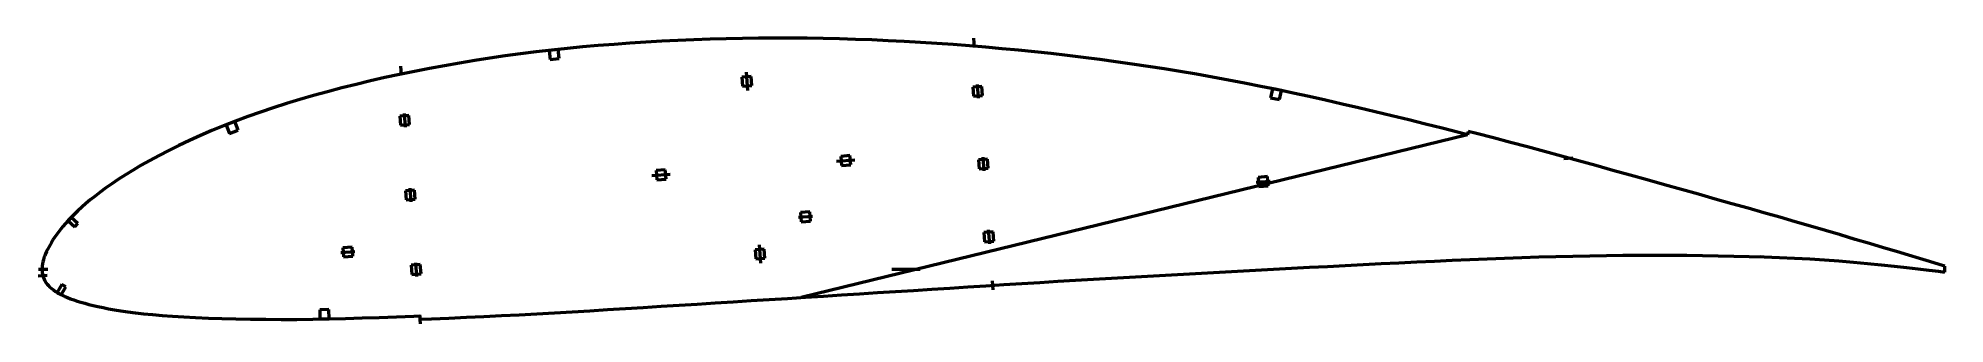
# Model space of a CAD drawing. Header units: metres. Extents: x -312 to 519, y -24 to 101.
import ezdxf

# ---------------------------------------------------------------- set-up
doc = ezdxf.new("R2010")
doc.units = ezdxf.units.M
for name, color, linetype, lineweight in [('FoilLayer', 1, 'Continuous', 50), ('StringerLayer', 1, 'Continuous', 50), ('SubLayer', 1, 'Continuous', 50)]:
    doc.layers.add(name, color=color, linetype=linetype, lineweight=lineweight)

msp = doc.modelspace()

# ---------------------------------------------------------------- linework, layer by layer
at = {"layer": 'FoilLayer'}
for p, q in [((-25.91, 99.93), (-32.92, 99.63)), ((-18.9, 100.17), (-25.91, 99.93)), ((-11.87, 100.36), (-18.9, 100.17)), ((-4.83, 100.51), (-11.87, 100.36)), ((2.22, 100.6), (-4.83, 100.51)), ((9.26, 100.65), (2.22, 100.6)), ((16.31, 100.64), (9.26, 100.65)), ((23.35, 100.58), (16.31, 100.64)), ((30.41, 100.48), (23.35, 100.58)), ((37.46, 100.32), (30.41, 100.48)), ((44.53, 100.11), (37.46, 100.32)), ((51.6, 99.85), (44.53, 100.11)), ((58.68, 99.54), (51.6, 99.85)), ((-114.83, 91.91), (-121.49, 90.88)), ((-108.15, 92.88), (-114.83, 91.91)), ((-101.45, 93.78), (-108.15, 92.88)), ((-94.72, 94.63), (-101.45, 93.78)), ((-87.98, 95.43), (-94.72, 94.63)), ((-81.23, 96.15), (-87.98, 95.43)), ((-74.45, 96.81), (-81.23, 96.15)), ((-67.63, 97.41), (-74.45, 96.81)), ((-60.76, 97.95), (-67.63, 97.41)), ((-53.84, 98.44), (-60.76, 97.95)), ((-46.88, 98.89), (-53.84, 98.44)), ((-39.91, 99.29), (-46.88, 98.89)), ((-32.92, 99.63), (-39.91, 99.29)), ((65.76, 99.19), (58.68, 99.54)), ((72.85, 98.78), (65.76, 99.19)), ((79.95, 98.33), (72.85, 98.78)), ((87.06, 97.83), (79.95, 98.33)), ((94.18, 97.28), (87.06, 97.83)), ((101.3, 96.69), (94.18, 97.28)), ((108.42, 96.06), (101.3, 96.69)), ((115.55, 95.38), (108.42, 96.06)), ((122.66, 94.66), (115.55, 95.38)), ((129.75, 93.89), (122.66, 94.66)), ((136.82, 93.09), (129.75, 93.89)), ((143.88, 92.23), (136.82, 93.09)), ((150.93, 91.33), (143.88, 92.23)), ((-160.6, 83.47), (-166.94, 82.03)), ((-154.2, 84.85), (-160.6, 83.47)), ((-147.75, 86.18), (-154.2, 84.85)), ((-141.25, 87.44), (-147.75, 86.18)), ((-134.71, 88.65), (-141.25, 87.44)), ((-128.12, 89.79), (-134.71, 88.65)), ((-121.49, 90.88), (-128.12, 89.79)), ((157.97, 90.38), (150.93, 91.33)), ((165, 89.38), (157.97, 90.38)), ((172.03, 88.33), (165, 89.38)), ((179.04, 87.24), (172.03, 88.33)), ((186.04, 86.1), (179.04, 87.24)), ((193.04, 84.92), (186.04, 86.1)), ((200.03, 83.68), (193.04, 84.92)), ((207.03, 82.39), (200.03, 83.68)), ((-191.71, 75.62), (-197.69, 73.9)), ((-185.62, 77.3), (-191.71, 75.62)), ((-179.44, 78.94), (-185.62, 77.3)), ((-173.21, 80.52), (-179.44, 78.94)), ((-166.94, 82.03), (-173.21, 80.52)), ((214.05, 81.04), (207.03, 82.39)), ((221.08, 79.65), (214.05, 81.04)), ((228.12, 78.21), (221.08, 79.65)), ((235.17, 76.73), (228.12, 78.21)), ((242.25, 75.19), (235.17, 76.73)), ((249.37, 73.59), (242.25, 75.19)), ((-220.34, 66.49), (-225.7, 64.49)), ((-214.86, 68.43), (-220.34, 66.49)), ((-209.26, 70.31), (-214.86, 68.43)), ((-203.54, 72.14), (-209.26, 70.31)), ((-197.69, 73.9), (-203.54, 72.14)), ((256.53, 71.95), (249.37, 73.59)), ((263.75, 70.26), (256.53, 71.95)), ((271.01, 68.54), (263.75, 70.26)), ((278.3, 66.79), (271.01, 68.54)), ((285.59, 65.02), (278.3, 66.79)), ((-240.99, 58.22), (-245.78, 56.05)), ((-236.04, 60.35), (-240.99, 58.22)), ((-230.94, 62.44), (-236.04, 60.35)), ((-225.7, 64.49), (-230.94, 62.44)), ((311.19, 58.57), (20.77, -12.34)), ((292.89, 63.21), (285.59, 65.02)), ((300.19, 61.38), (292.89, 63.21)), ((307.5, 59.52), (300.19, 61.38)), ((311.19, 58.57), (307.5, 59.52)), ((311.57, 60.02), (311.19, 58.57)), ((315.21, 59.08), (311.57, 60.02)), ((322.56, 57.16), (315.21, 59.08)), ((-254.83, 51.68), (-259.06, 49.51)), ((-250.4, 53.87), (-254.83, 51.68)), ((-245.78, 56.05), (-250.4, 53.87)), ((329.94, 55.21), (322.56, 57.16)), ((337.32, 53.24), (329.94, 55.21)), ((344.72, 51.24), (337.32, 53.24)), ((352.15, 49.22), (344.72, 51.24)), ((-270.34, 43.19), (-273.64, 41.16)), ((-266.82, 45.26), (-270.34, 43.19)), ((-263.05, 47.37), (-266.82, 45.26)), ((-259.06, 49.51), (-263.05, 47.37)), ((359.61, 47.18), (352.15, 49.22)), ((367.09, 45.12), (359.61, 47.18)), ((374.57, 43.06), (367.09, 45.12)), ((382.05, 40.98), (374.57, 43.06)), ((-284.7, 33.58), (-286.97, 31.84)), ((-282.24, 35.38), (-284.7, 33.58)), ((-279.58, 37.25), (-282.24, 35.38)), ((-276.72, 39.17), (-279.58, 37.25)), ((-273.64, 41.16), (-276.72, 39.17)), ((389.54, 38.88), (382.05, 40.98)), ((397.02, 36.79), (389.54, 38.88)), ((404.48, 34.7), (397.02, 36.79)), ((411.89, 32.62), (404.48, 34.7)), ((-294.41, 25.46), (-295.93, 23.99)), ((-292.77, 26.98), (-294.41, 25.46)), ((-290.99, 28.55), (-292.77, 26.98)), ((-289.06, 30.17), (-290.99, 28.55)), ((-286.97, 31.84), (-289.06, 30.17)), ((419.21, 30.56), (411.89, 32.62)), ((426.42, 28.53), (419.21, 30.56)), ((433.49, 26.54), (426.42, 28.53)), ((440.45, 24.56), (433.49, 26.54)), ((-301.96, 17.36), (-302.9, 16.15)), ((-300.94, 18.6), (-301.96, 17.36)), ((-299.83, 19.88), (-300.94, 18.6)), ((-298.64, 21.2), (-299.83, 19.88)), ((-297.34, 22.57), (-298.64, 21.2)), ((-295.93, 23.99), (-297.34, 22.57)), ((447.3, 22.6), (440.45, 24.56)), ((454.03, 20.62), (447.3, 22.6)), ((460.69, 18.67), (454.03, 20.62)), ((467.25, 16.8), (460.69, 18.67)), ((473.76, 14.9), (467.25, 16.8)), ((-307.67, 8.61), (-308.12, 7.66)), ((-307.15, 9.58), (-307.67, 8.61)), ((-306.58, 10.6), (-307.15, 9.58)), ((-305.96, 11.66), (-306.58, 10.6)), ((-305.29, 12.74), (-305.96, 11.66)), ((-304.56, 13.84), (-305.29, 12.74)), ((-303.76, 14.98), (-304.56, 13.84)), ((-302.9, 16.15), (-303.76, 14.98)), ((480.21, 13), (473.76, 14.9)), ((486.48, 11.14), (480.21, 13)), ((492.48, 9.36), (486.48, 11.14)), ((498.14, 7.68), (492.48, 9.36)), ((-310.03, 0.74), (-310.07, -0.05)), ((-309.95, 1.52), (-310.03, 0.74)), ((-309.83, 2.34), (-309.95, 1.52)), ((-309.67, 3.19), (-309.83, 2.34)), ((-309.46, 4.04), (-309.67, 3.19)), ((-309.2, 4.88), (-309.46, 4.04)), ((-308.88, 5.76), (-309.2, 4.88)), ((-308.52, 6.7), (-308.88, 5.76)), ((-308.12, 7.66), (-308.52, 6.7)), ((226.66, -0.03), (234.51, 0.39)), ((234.51, 0.39), (242.35, 0.81)), ((242.35, 0.81), (250.17, 1.23)), ((250.17, 1.23), (257.97, 1.64)), ((257.97, 1.64), (265.76, 2.04)), ((265.76, 2.04), (273.55, 2.42)), ((273.55, 2.42), (281.35, 2.8)), ((281.35, 2.8), (289.14, 3.17)), ((289.14, 3.17), (296.89, 3.54)), ((296.89, 3.54), (304.58, 3.9)), ((304.58, 3.9), (312.23, 4.23)), ((312.23, 4.23), (319.84, 4.54)), ((319.84, 4.54), (327.42, 4.84)), ((327.42, 4.84), (334.92, 5.11)), ((334.92, 5.11), (342.35, 5.35)), ((342.35, 5.35), (349.74, 5.55)), ((349.74, 5.55), (357.12, 5.71)), ((357.12, 5.71), (364.47, 5.84)), ((364.47, 5.84), (371.76, 5.99)), ((371.76, 5.99), (378.91, 6.11)), ((378.91, 6.11), (385.92, 6.16)), ((385.92, 6.16), (392.91, 6.13)), ((392.91, 6.13), (399.9, 6.1)), ((399.9, 6.1), (406.82, 6.08)), ((406.82, 6.08), (413.65, 6)), ((413.65, 6), (420.45, 5.85)), ((420.45, 5.85), (427.24, 5.69)), ((427.24, 5.69), (433.95, 5.57)), ((433.95, 5.57), (440.56, 5.41)), ((440.56, 5.41), (447.15, 5.12)), ((447.15, 5.12), (453.79, 4.78)), ((453.79, 4.78), (460.39, 4.45)), ((460.39, 4.45), (466.82, 4.09)), ((466.82, 4.09), (473.12, 3.6)), ((473.12, 3.6), (479.4, 3.05)), ((479.4, 3.05), (485.56, 2.47)), ((485.56, 2.47), (491.51, 1.91)), ((491.51, 1.91), (497.18, 1.32)), ((497.18, 1.32), (502.54, 0.73)), ((503.4, 6.12), (498.14, 7.68)), ((502.54, 0.73), (507.57, 0.17)), ((508.23, 4.66), (503.4, 6.12)), ((507.57, 0.17), (512.25, -0.37)), ((512.65, 3.29), (508.23, 4.66)), ((516.73, 2.06), (512.65, 3.29)), ((519.28, 1.25), (516.73, 2.06)), ((519.22, -1.25), (519.28, 1.25)), ((-310.07, -0.05), (-310.06, -0.77)), ((-310.06, -0.77), (-310.01, -1.49)), ((-310.01, -1.49), (-309.89, -2.22)), ((-309.89, -2.22), (-309.71, -2.94)), ((-309.71, -2.94), (-309.47, -3.67)), ((-309.47, -3.67), (-309.16, -4.39)), ((-309.16, -4.39), (-308.78, -5.11)), ((-308.78, -5.11), (-308.34, -5.8)), ((-308.34, -5.8), (-307.83, -6.48)), ((-307.83, -6.48), (-307.25, -7.15)), ((-307.25, -7.15), (-306.59, -7.8)), ((-306.59, -7.8), (-305.87, -8.44)), ((77.69, -8.74), (85.55, -8.24)), ((85.55, -8.24), (93.41, -7.73)), ((93.41, -7.73), (101.26, -7.23)), ((101.26, -7.23), (109.11, -6.73)), ((109.11, -6.73), (116.95, -6.25)), ((116.95, -6.25), (124.78, -5.76)), ((124.78, -5.76), (132.62, -5.29)), ((132.62, -5.29), (140.44, -4.82)), ((140.44, -4.82), (148.26, -4.36)), ((148.26, -4.36), (156.07, -3.91)), ((156.07, -3.91), (163.88, -3.47)), ((163.88, -3.47), (171.71, -3.04)), ((171.71, -3.04), (179.56, -2.61)), ((179.56, -2.61), (187.41, -2.18)), ((187.41, -2.18), (195.27, -1.75)), ((195.27, -1.75), (203.12, -1.31)), ((203.12, -1.31), (210.97, -0.88)), ((210.97, -0.88), (218.82, -0.45)), ((218.82, -0.45), (226.66, -0.03)), ((512.25, -0.37), (516.56, -0.89)), ((516.56, -0.89), (519.22, -1.25)), ((-305.87, -8.44), (-305.08, -9.06)), ((-305.08, -9.06), (-304.24, -9.66)), ((-304.24, -9.66), (-303.32, -10.24)), ((-303.32, -10.24), (-302.34, -10.79)), ((-302.34, -10.79), (-301.27, -11.33)), ((-301.27, -11.33), (-300.13, -11.85)), ((-300.13, -11.85), (-298.91, -12.36)), ((-298.91, -12.36), (-297.6, -12.87)), ((-297.6, -12.87), (-296.21, -13.36)), ((-296.21, -13.36), (-294.73, -13.86)), ((-294.73, -13.86), (-293.15, -14.35)), ((-293.15, -14.35), (-291.47, -14.85)), ((-291.47, -14.85), (-289.68, -15.33)), ((-289.68, -15.33), (-287.76, -15.81)), ((-287.76, -15.81), (-285.69, -16.27)), ((-285.69, -16.27), (-283.46, -16.74)), ((-48, -16.64), (-40.19, -16.17)), ((-40.19, -16.17), (-32.37, -15.68)), ((-32.37, -15.68), (-24.53, -15.18)), ((-24.53, -15.18), (-16.68, -14.68)), ((-16.68, -14.68), (-8.81, -14.19)), ((-8.81, -14.19), (-0.95, -13.69)), ((-0.95, -13.69), (6.92, -13.2)), ((6.92, -13.2), (14.78, -12.71)), ((14.78, -12.71), (22.64, -12.22)), ((22.64, -12.22), (30.5, -11.72)), ((30.5, -11.72), (38.37, -11.22)), ((38.37, -11.22), (46.23, -10.72)), ((46.23, -10.72), (54.09, -10.22)), ((54.09, -10.22), (61.96, -9.73)), ((61.96, -9.73), (69.83, -9.24)), ((69.83, -9.24), (77.69, -8.74)), ((-283.46, -16.74), (-281.06, -17.2)), ((-281.06, -17.2), (-278.46, -17.66)), ((-278.46, -17.66), (-275.66, -18.12)), ((-275.66, -18.12), (-272.63, -18.57)), ((-272.63, -18.57), (-269.36, -19.01)), ((-269.36, -19.01), (-265.8, -19.41)), ((-265.8, -19.41), (-261.93, -19.79)), ((-261.93, -19.79), (-257.73, -20.15)), ((-257.73, -20.15), (-253.18, -20.49)), ((-253.18, -20.49), (-248.31, -20.81)), ((-248.31, -20.81), (-243.1, -21.08)), ((-243.1, -21.08), (-237.56, -21.32)), ((-237.56, -21.32), (-231.69, -21.5)), ((-231.69, -21.5), (-225.54, -21.65)), ((-225.54, -21.65), (-219.13, -21.76)), ((-219.13, -21.76), (-212.55, -21.84)), ((-212.55, -21.84), (-205.85, -21.88)), ((-205.85, -21.88), (-199.03, -21.85)), ((-199.03, -21.85), (-192.09, -21.76)), ((-192.09, -21.76), (-185.01, -21.62)), ((-185.01, -21.62), (-177.79, -21.44)), ((-177.79, -21.44), (-170.48, -21.23)), ((-170.48, -21.23), (-163.07, -20.98)), ((-163.07, -20.98), (-155.57, -20.71)), ((-155.57, -20.71), (-148, -20.42)), ((-148, -20.42), (-145.46, -20.32)), ((-145.46, -20.32), (-145.4, -21.82)), ((-145.4, -21.82), (-140.33, -21.62)), ((-140.33, -21.62), (-132.72, -21.31)), ((-132.72, -21.31), (-125.11, -20.97)), ((-125.11, -20.97), (-117.48, -20.61)), ((-117.48, -20.61), (-109.82, -20.22)), ((-109.82, -20.22), (-102.12, -19.82)), ((-102.12, -19.82), (-94.41, -19.41)), ((-94.41, -19.41), (-86.71, -18.99)), ((-86.71, -18.99), (-79.02, -18.56)), ((-79.02, -18.56), (-71.31, -18.1)), ((-71.31, -18.1), (-63.57, -17.62)), ((-63.57, -17.62), (-55.79, -17.13)), ((-55.79, -17.13), (-48, -16.64))]:
    msp.add_line(p, q, dxfattribs=at)
at = {"layer": 'StringerLayer'}
for p, q in [((-85.09, 95.74), (-89.07, 95.31)), ((-89.07, 95.31), (-88.64, 91.33)), ((-88.64, 91.33), (-84.66, 91.76)), ((-84.66, 91.76), (-85.09, 95.74)), ((226.22, 78.61), (225.39, 74.7)), ((230.13, 77.79), (226.22, 78.61)), ((229.3, 73.88), (230.13, 77.79)), ((225.39, 74.7), (229.3, 73.88)), ((-226.07, 64.35), (-229.8, 62.89)), ((-229.8, 62.89), (-228.34, 59.16)), ((-228.34, 59.16), (-224.62, 60.62)), ((-224.62, 60.62), (-226.07, 64.35)), ((-297.33, 22.58), (-298.7, 21.13)), ((-298.7, 21.13), (-295.8, 18.38)), ((-294.42, 19.83), (-297.33, 22.58)), ((-295.8, 18.38), (-294.42, 19.83)), ((-301.43, -6.71), (-303.39, -10.19)), ((-301.65, -11.18), (-299.69, -7.69)), ((-299.69, -7.69), (-301.43, -6.71)), ((-303.39, -10.19), (-301.65, -11.18)), ((-185.05, -17.62), (-189.05, -17.7)), ((-189.05, -17.7), (-188.97, -21.7)), ((-188.97, -21.7), (-184.97, -21.62)), ((-184.97, -21.62), (-185.05, -17.62))]:
    msp.add_line(p, q, dxfattribs=at)
at = {"layer": 'SubLayer'}
for p, q in [((95.96, 100.62), (96.26, 96.63)), ((-153.85, 88.48), (-153.54, 84.5)), ((-1.05, 83.95), (-5.04, 83.65)), ((-5.04, 83.65), (-4.73, 79.66)), ((-3.2, 85.8), (-2.59, 77.82)), ((-0.74, 79.97), (-1.05, 83.95)), ((-4.73, 79.66), (-0.74, 79.97)), ((99.58, 79.64), (95.59, 79.33)), ((95.59, 79.33), (95.89, 75.35)), ((95.89, 75.35), (99.88, 75.65)), ((97.51, 80.49), (97.97, 74.5)), ((99.88, 75.65), (99.58, 79.64)), ((-150.19, 66.98), (-154.18, 66.67)), ((-154.18, 66.67), (-153.87, 62.68)), ((-152.26, 67.82), (-151.8, 61.84)), ((-149.88, 62.99), (-150.19, 66.98)), ((-153.87, 62.68), (-149.88, 62.99)), ((-38.4, 43.27), (-42.39, 42.96)), ((-42.39, 42.96), (-42.08, 38.98)), ((-38.09, 39.28), (-38.4, 43.27)), ((36.25, 47.01), (44.23, 47.62)), ((42.08, 49.46), (38.09, 49.16)), ((38.09, 49.16), (38.4, 45.17)), ((38.4, 45.17), (42.39, 45.48)), ((42.39, 45.48), (42.08, 49.46)), ((102.02, 47.94), (98.03, 47.63)), ((98.03, 47.63), (98.33, 43.65)), ((98.33, 43.65), (102.32, 43.95)), ((99.94, 48.78), (100.4, 42.8)), ((102.32, 43.95), (102.02, 47.94)), ((353.14, 48.25), (357.13, 48.56)), ((-147.69, 34.48), (-151.68, 34.18)), ((-151.68, 34.18), (-151.37, 30.19)), ((-149.76, 35.33), (-149.3, 29.34)), ((-147.38, 30.49), (-147.69, 34.48)), ((-44.23, 40.82), (-36.25, 41.43)), ((-42.08, 38.98), (-38.09, 39.28)), ((219.16, 37.94), (225.15, 38.4)), ((224, 40.32), (220.01, 40.01)), ((220.01, 40.01), (220.31, 36.03)), ((220.31, 36.03), (224.3, 36.33)), ((224.3, 36.33), (224, 40.32)), ((-151.37, 30.19), (-147.38, 30.49)), ((24.53, 24.97), (20.54, 24.67)), ((24.83, 20.98), (24.53, 24.97)), ((19.7, 22.59), (25.68, 23.06)), ((20.54, 24.67), (20.85, 20.68)), ((20.85, 20.68), (24.83, 20.98)), ((102.38, 17.08), (102.84, 11.1)), ((442.77, 23.38), (443.07, 24.33)), ((-174.94, 9.62), (-178.93, 9.32)), ((-178.93, 9.32), (-178.62, 5.33)), ((-174.63, 5.64), (-174.94, 9.62)), ((4.73, 8.78), (0.74, 8.47)), ((0.74, 8.47), (1.05, 4.48)), ((3.2, 2.64), (2.59, 10.62)), ((5.04, 4.79), (4.73, 8.78)), ((104.45, 16.24), (100.47, 15.93)), ((100.47, 15.93), (100.77, 11.94)), ((100.77, 11.94), (104.76, 12.25)), ((104.76, 12.25), (104.45, 16.24)), ((481.18, 12.19), (481.5, 13.14)), ((-311.57, 0), (-307.57, 0)), ((-179.77, 7.25), (-173.79, 7.71)), ((-178.62, 5.33), (-174.63, 5.64)), ((-145.19, 1.99), (-149.18, 1.68)), ((-149.18, 1.68), (-148.87, -2.3)), ((-147.26, 2.83), (-146.8, -3.15)), ((-144.88, -2), (-145.19, 1.99)), ((1.05, 4.48), (5.04, 4.79)), ((60.31, 0), (72.62, 0)), ((439.43, 4.94), (439.5, 5.93)), ((479.36, 2.55), (479.43, 3.55)), ((499.28, 0.59), (499.34, 1.58)), ((500.36, 6.5), (500.71, 7.44)), ((-311.75, -2.91), (-307.77, -2.6)), ((-148.87, -2.3), (-144.88, -2)), ((104.09, -5.05), (104.39, -9.04)), ((-145.52, -19.82), (-145.21, -23.81))]:
    msp.add_line(p, q, dxfattribs=at)

doc.saveas('drawing.dxf')
